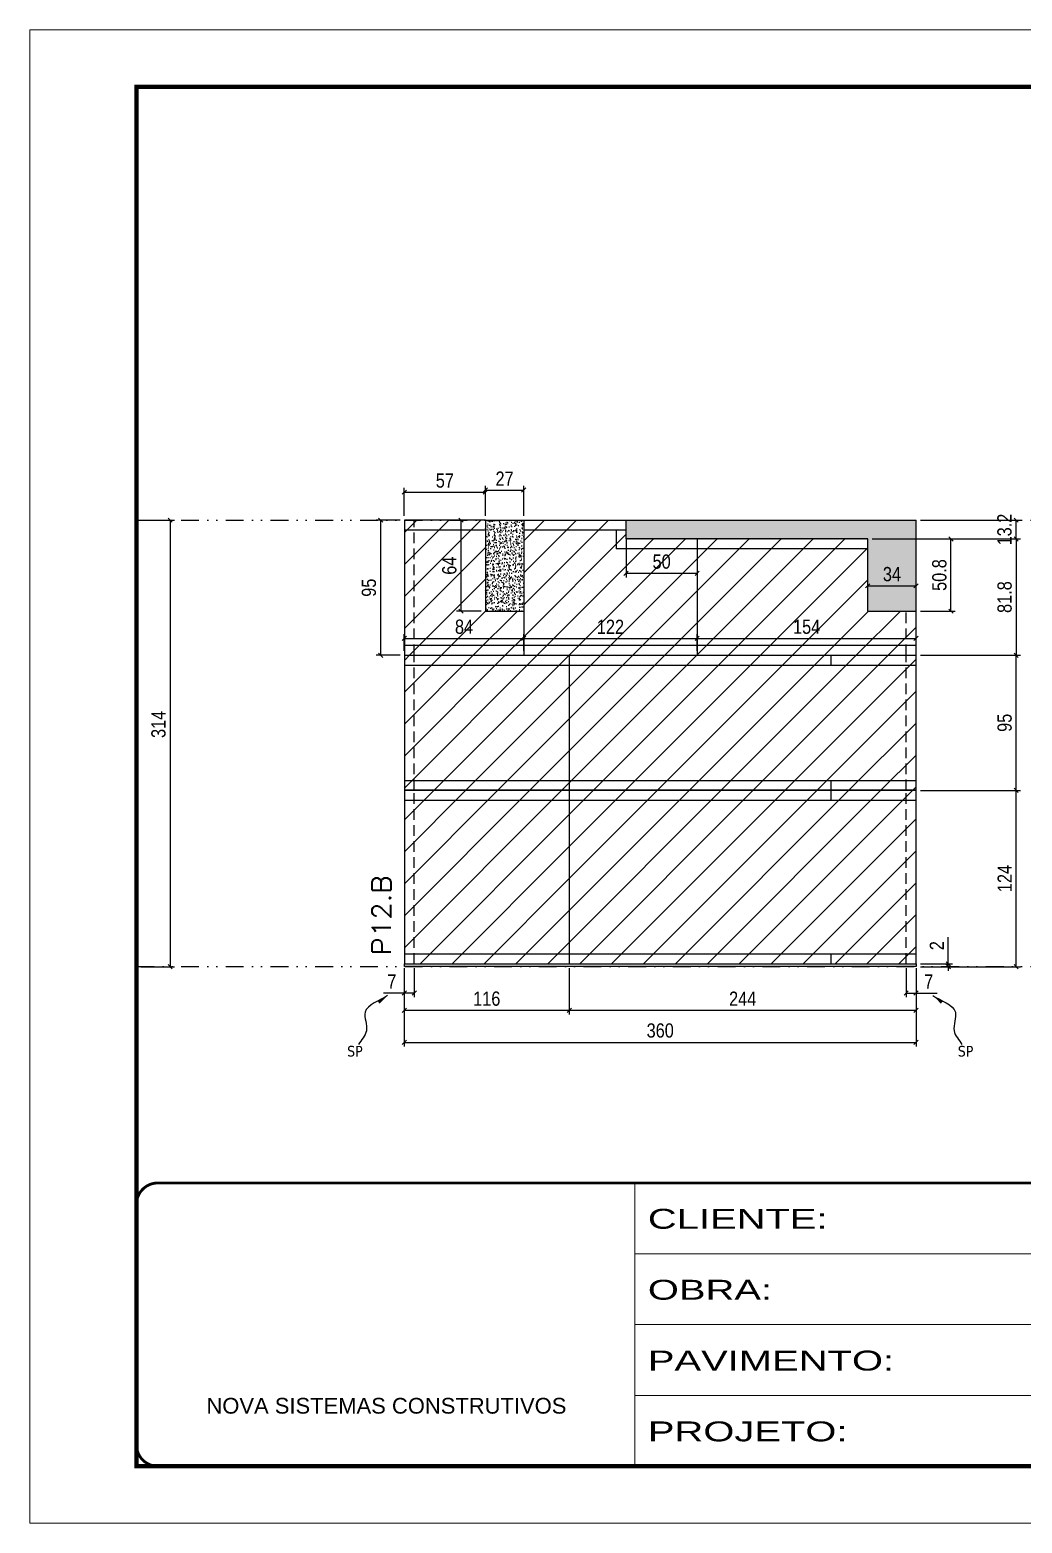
# Model space of a CAD drawing. Extents: x 2102 to 8383, y -13264 to 2718.
# Drawn here: x 2102 to 2800, y -630 to 420 of the extents above; entities that cross this region are included whole.
import ezdxf

# ---------------------------------------------------------------- set-up
doc = ezdxf.new("R2010")
doc.units = 0
for name, pattern in [('CONTINUO', [0]), ('DASHED', [0.75, 0.5, -0.25]), ('DIVIDE2', [0.625, 0.25, -0.125, 0, -0.125, 0, -0.125]), ('HIDDEN', [0.375, 0.25, -0.125])]:
    doc.linetypes.add(name, pattern=pattern)
for name, color, linetype in [('COTA', 241, 'Continuous'), ('cotas', 4, 'Continuous'), ('Nível', 160, 'Continuous'), ('Painéis', 200, 'Continuous'), ('SARR_2.2x7', 40, 'Continuous'), ('Sarrafo de Pressão', 42, 'HIDDEN'), ('texto', 7, 'Continuous')]:
    doc.layers.add(name, color=color, linetype=linetype)
for name, color, linetype, lineweight in [('Folhas', 255, 'Continuous', 9), ('Hachura', 251, 'Continuous', 9), ('SARRAFO DE PRESSAO', 251, 'DASHED', 9), ('Texto Seção', 7, 'Continuous', 15)]:
    doc.layers.add(name, color=color, linetype=linetype, lineweight=lineweight)
doc.styles.add('ARIAL', font='arial.ttf')
doc.styles.add('COTA TECNICA', font='techl___.ttf', dxfattribs={"height": 10})
doc.styles.add('COTA TECNICA-50', font='techl___.ttf', dxfattribs={"height": 10})
doc.styles.add('REGUA-120', font='ROMANS.shx', dxfattribs={"height": 15})
doc.styles.get("Standard").update_dxf_attribs({"font": 'arial.ttf'})
doc.styles.add('Tecnologia', font='')
doc.styles.get('Tecnologia').set_extended_font_data('Forgotten Futurist')
doc.dimstyles.new('COTA PAINEL-50', dxfattribs={"dimtxt": 10, "dimasz": 3, "dimexe": 3, "dimexo": 3, "dimgap": 3, "dimtad": 1, "dimdec": 1, "dimzin": 12, "dimdsep": 46, "dimtxsty": 'COTA TECNICA-50', "dimblk1": 'OBLIQUE', "dimblk2": 'OBLIQUE', "dimsah": 1, "dimcen": 0.9, "dimclrd": 4, "dimclre": 4, "dimclrt": 240, "dimadec": 1, "dimazin": 3, "dimtfac": 1, "dimtdec": 1, "dimtmove": 0, "dimatfit": 3, "dimfxl": 1, "dimtolj": 1, "dimtzin": 12, "dimarcsym": 0})
doc.dimstyles.new('PAINEL', dxfattribs={"dimtxt": 10, "dimasz": 3, "dimexe": 3, "dimexo": 3, "dimgap": 3, "dimtad": 1, "dimdec": 1, "dimzin": 12, "dimdsep": 46, "dimtxsty": 'COTA TECNICA', "dimblk1": 'OBLIQUE', "dimblk2": 'OBLIQUE', "dimsah": 1, "dimcen": 0.9, "dimclrd": 4, "dimclre": 4, "dimclrt": 240, "dimadec": 1, "dimazin": 3, "dimtfac": 1, "dimtdec": 1, "dimtmove": 0, "dimatfit": 3, "dimfxl": 1, "dimtolj": 1, "dimtzin": 12, "dimarcsym": 0})
doc.dimstyles.get("Standard").update_dxf_attribs({"dimtxt": 0.18, "dimasz": 0.18, "dimexe": 0.18, "dimexo": 0.0625, "dimgap": 0.09, "dimtad": 0, "dimtih": 1, "dimtoh": 1, "dimdec": 4, "dimzin": 0, "dimdsep": 46, "dimtxsty": 'Standard', "dimcen": 0.09, "dimadec": 0, "dimazin": 0, "dimtfac": 1, "dimtdec": 4, "dimtofl": 0, "dimtmove": 0, "dimatfit": 3, "dimfxl": 1, "dimtolj": 1, "dimtzin": 0, "dimarcsym": 0})
pattern_1 = [(45, (-126918.716, -32522.603), (-11.2253202, 11.2253202), [])]

# ---------------------------------------------------------------- blocks, each defined once
blk = doc.blocks.new('9999999999')
at = {"color": 30, "linetype": 'CONTINUO'}
for p, q in [((98564.6, 34230.2), (98564.6, 34429.4)), ((98564.6, 34379.6), (99584, 34379.6)), ((98564.6, 34329.8), (99488, 34329.8)), ((98564.6, 34280), (99488, 34280))]:
    blk.add_line(p, q, dxfattribs=at)
at = {"color": 30, "linetype": 'CONTINUO', "const_width": 2}
blk.add_lwpolyline([(99584, 34230.2), (99584, 34414.4, 0.414214), (99569, 34429.4), (98229, 34429.4, 0.414214), (98214, 34414.4), (98214, 34245.2, 0.414214), (98229, 34230.2), (99584, 34230.2)], format="xyb", dxfattribs=at)
at = {"layer": 'Folhas'}
blk.add_lwpolyline([(98139, 34190.2), (99624, 34190.2), (99624, 35240.2), (98139, 35240.2)], close=True, dxfattribs=at)
at = {"layer": 'Folhas', "color": 30, "const_width": 3}
blk.add_lwpolyline([(98214, 34230.2), (99584, 34230.2), (99584, 35200.2), (98214, 35200.2)], close=True, dxfattribs=at)
at = {"color": 7, "linetype": 'Continuous', "ltscale": 5, "style": 'ARIAL'}
blk.add_text('NOVA SISTEMAS CONSTRUTIVOS', height=11.059, dxfattribs=at).set_placement((98263.2, 34267.2))
at = {"layer": 'Folhas', "color": 7, "style": 'Tecnologia', "width": 1.5}
for s, p in [('CLIENTE:', (98573.7, 34397.2)), ('OBRA:', (98573.7, 34347.3)), ('PAVIMENTO:', (98573.7, 34297.5)), ('PROJETO:', (98573.7, 34247.7))]:
    blk.add_text(s, height=14, dxfattribs=at).set_placement(p)
blk = doc.blocks.new('_Oblique')
at = {"color": 0, "linetype": 'ByBlock', "lineweight": -2}
blk.add_line((-0.5, -0.5), (0.5, 0.5), dxfattribs=at)
blk = doc.blocks.new('*D134')
at = {"layer": 'cotas', "color": 4, "linetype": 'ByBlock', "lineweight": -2, "transparency": 16777216}
for p, q in [((2180.3, 75.7), (2204, 75.7)), ((2201, 75.7), (2201, -238.3)), ((2180.3, -238.3), (2204, -238.3))]:
    blk.add_line(p, q, dxfattribs=at)
at = {"layer": 'Defpoints', "color": 0, "linetype": 'ByBlock', "transparency": 16777216}
for p in [(2177.3, 75.7), (2177.3, -238.3), (2201, -238.3)]:
    blk.add_point(p, dxfattribs=at)
at = {"layer": 'cotas', "color": 4, "linetype": 'ByBlock', "lineweight": -2, "transparency": 16777216, "xscale": 3, "yscale": 3, "zscale": 3}
for p, rotation in [((2201, 75.7), 90), ((2201, -238.3), 270)]:
    blk.add_blockref('_Oblique', p, dxfattribs=dict(at, rotation=rotation))
at = {"layer": 'cotas', "color": 240, "linetype": 'ByBlock', "transparency": 16777216, "insert": (2192.8, -67.9), "char_height": 10, "attachment_point": 5, "rotation": 90, "style": 'COTA TECNICA'}
blk.add_mtext('\\A1;314', dxfattribs=at)
blk = doc.blocks.new('*D135')
at = {"layer": 'COTA', "color": 4, "lineweight": -2, "transparency": 16777216}
for p, q in [((2365.7, -239.3), (2365.7, -294.5)), ((2725.7, -239.3), (2725.7, -294.5)), ((2365.7, -291.5), (2725.7, -291.5))]:
    blk.add_line(p, q, dxfattribs=at)
at = {"layer": 'Defpoints', "color": 0, "transparency": 16777216}
for p in [(2365.7, -236.3), (2725.7, -236.3), (2725.7, -291.5)]:
    blk.add_point(p, dxfattribs=at)
at = {"layer": 'COTA', "color": 4, "lineweight": -2, "transparency": 16777216, "xscale": 3, "yscale": 3, "zscale": 3, "rotation": 180}
blk.add_blockref('_Oblique', (2365.7, -291.5), dxfattribs=at)
at = {"layer": 'COTA', "color": 4, "lineweight": -2, "transparency": 16777216, "xscale": 3, "yscale": 3, "zscale": 3}
blk.add_blockref('_Oblique', (2725.7, -291.5), dxfattribs=at)
at = {"layer": 'COTA', "color": 240, "transparency": 16777216, "insert": (2545.7, -283.2), "char_height": 10, "attachment_point": 5, "style": 'COTA TECNICA'}
blk.add_mtext('\\A1;360', dxfattribs=at)
blk = doc.blocks.new('*D136')
at = {"layer": 'COTA', "color": 4, "lineweight": -2, "transparency": 16777216}
for p, q in [((2365.7, -241.3), (2365.7, -259.8)), ((2372.7, -239.3), (2372.7, -259.8)), ((2365.7, -256.8), (2351, -256.8)), ((2372.7, -256.8), (2365.7, -256.8))]:
    blk.add_line(p, q, dxfattribs=at)
at = {"layer": 'Defpoints', "color": 0, "transparency": 16777216}
for p in [(2365.7, -238.3), (2372.7, -236.3), (2365.7, -256.8)]:
    blk.add_point(p, dxfattribs=at)
at = {"layer": 'COTA', "color": 4, "lineweight": -2, "transparency": 16777216, "xscale": 3, "yscale": 3, "zscale": 3, "rotation": 180}
blk.add_blockref('_Oblique', (2365.7, -256.8), dxfattribs=at)
at = {"layer": 'COTA', "color": 4, "lineweight": -2, "transparency": 16777216, "xscale": 3, "yscale": 3, "zscale": 3}
blk.add_blockref('_Oblique', (2372.7, -256.8), dxfattribs=at)
at = {"layer": 'COTA', "color": 240, "transparency": 16777216, "insert": (2356.9, -248.7), "char_height": 10, "attachment_point": 5, "style": 'COTA TECNICA-50'}
blk.add_mtext('\\A1;7', dxfattribs=at)
blk = doc.blocks.new('*D137')
at = {"layer": 'COTA', "color": 4, "lineweight": -2, "transparency": 16777216}
for p, q in [((2718.7, -239.3), (2718.7, -259.8)), ((2725.7, -241.3), (2725.7, -259.8)), ((2718.7, -256.8), (2725.7, -256.8)), ((2725.7, -256.8), (2740.5, -256.8))]:
    blk.add_line(p, q, dxfattribs=at)
at = {"layer": 'Defpoints', "color": 0, "transparency": 16777216}
for p in [(2718.7, -236.3), (2725.7, -238.3), (2725.7, -256.8)]:
    blk.add_point(p, dxfattribs=at)
at = {"layer": 'COTA', "color": 4, "lineweight": -2, "transparency": 16777216, "xscale": 3, "yscale": 3, "zscale": 3, "rotation": 180}
blk.add_blockref('_Oblique', (2718.7, -256.8), dxfattribs=at)
at = {"layer": 'COTA', "color": 4, "lineweight": -2, "transparency": 16777216, "xscale": 3, "yscale": 3, "zscale": 3}
blk.add_blockref('_Oblique', (2725.7, -256.8), dxfattribs=at)
at = {"layer": 'COTA', "color": 240, "transparency": 16777216, "insert": (2734.6, -248.7), "char_height": 10, "attachment_point": 5, "style": 'COTA TECNICA-50'}
blk.add_mtext('\\A1;7', dxfattribs=at)
blk = doc.blocks.new('*D138')
at = {"layer": 'COTA', "color": 4, "lineweight": -2, "transparency": 16777216}
for p, q in [((2728.7, -114.3), (2799.1, -114.3)), ((2796.1, -238.3), (2796.1, -114.3)), ((2728.7, -238.3), (2799.1, -238.3))]:
    blk.add_line(p, q, dxfattribs=at)
at = {"layer": 'Defpoints', "color": 0, "transparency": 16777216}
for p in [(2725.7, -114.3), (2796.1, -114.3), (2725.7, -238.3)]:
    blk.add_point(p, dxfattribs=at)
at = {"layer": 'COTA', "color": 4, "lineweight": -2, "transparency": 16777216, "xscale": 3, "yscale": 3, "zscale": 3}
for p, rotation in [((2796.1, -114.3), 90), ((2796.1, -238.3), 270)]:
    blk.add_blockref('_Oblique', p, dxfattribs=dict(at, rotation=rotation))
at = {"layer": 'COTA', "color": 240, "transparency": 16777216, "insert": (2788, -176.3), "char_height": 10, "attachment_point": 5, "rotation": 90, "style": 'COTA TECNICA-50'}
blk.add_mtext('\\A1;124', dxfattribs=at)
blk = doc.blocks.new('*D139')
at = {"layer": 'COTA', "color": 4, "lineweight": -2, "transparency": 16777216}
for p, q in [((2748.3, -236.3), (2748.3, -217.5)), ((2728.7, -236.3), (2751.3, -236.3)), ((2728.7, -238.3), (2751.3, -238.3)), ((2748.3, -238.3), (2748.3, -236.3)), ((2748.3, -238.3), (2748.3, -241.3))]:
    blk.add_line(p, q, dxfattribs=at)
at = {"layer": 'Defpoints', "color": 0, "transparency": 16777216}
for p in [(2725.7, -236.3), (2725.7, -238.3), (2748.3, -238.3)]:
    blk.add_point(p, dxfattribs=at)
at = {"layer": 'COTA', "color": 4, "lineweight": -2, "transparency": 16777216, "xscale": 3, "yscale": 3, "zscale": 3}
for p, rotation in [((2748.3, -236.3), 270), ((2748.3, -238.3), 90)]:
    blk.add_blockref('_Oblique', p, dxfattribs=dict(at, rotation=rotation))
at = {"layer": 'COTA', "color": 240, "transparency": 16777216, "insert": (2740.3, -223.5), "char_height": 10, "attachment_point": 5, "rotation": 90, "style": 'COTA TECNICA-50'}
blk.add_mtext('\\A1;2', dxfattribs=at)
blk = doc.blocks.new('*D140')
at = {"layer": 'COTA', "color": 4, "linetype": 'ByBlock', "lineweight": -2, "transparency": 16777216}
for p, q in [((2728.7, -19.3), (2799.1, -19.3)), ((2796.1, -114.3), (2796.1, -19.3)), ((2728.7, -114.3), (2799.1, -114.3))]:
    blk.add_line(p, q, dxfattribs=at)
at = {"layer": 'Defpoints', "color": 0, "linetype": 'ByBlock', "transparency": 16777216}
for p in [(2725.7, -19.3), (2796.1, -19.3), (2725.7, -114.3)]:
    blk.add_point(p, dxfattribs=at)
at = {"layer": 'COTA', "color": 4, "linetype": 'ByBlock', "lineweight": -2, "transparency": 16777216, "xscale": 3, "yscale": 3, "zscale": 3}
for p, rotation in [((2796.1, -19.3), 90), ((2796.1, -114.3), 270)]:
    blk.add_blockref('_Oblique', p, dxfattribs=dict(at, rotation=rotation))
at = {"layer": 'COTA', "color": 240, "linetype": 'ByBlock', "transparency": 16777216, "insert": (2788, -66.8), "char_height": 10, "attachment_point": 5, "rotation": 90, "style": 'COTA TECNICA'}
blk.add_mtext('\\A1;95', dxfattribs=at)
blk = doc.blocks.new('*D141')
at = {"layer": 'COTA', "color": 4, "linetype": 'ByBlock', "lineweight": -2, "transparency": 16777216}
for p, q in [((2728.7, 62.5), (2799.1, 62.5)), ((2796.1, 62.5), (2796.1, -19.3)), ((2728.7, -19.3), (2799.1, -19.3))]:
    blk.add_line(p, q, dxfattribs=at)
at = {"layer": 'Defpoints', "color": 0, "linetype": 'ByBlock', "transparency": 16777216}
for p in [(2725.7, 62.5), (2725.7, -19.3), (2796.1, -19.3)]:
    blk.add_point(p, dxfattribs=at)
at = {"layer": 'COTA', "color": 4, "linetype": 'ByBlock', "lineweight": -2, "transparency": 16777216, "xscale": 3, "yscale": 3, "zscale": 3}
for p, rotation in [((2796.1, 62.5), 90), ((2796.1, -19.3), 270)]:
    blk.add_blockref('_Oblique', p, dxfattribs=dict(at, rotation=rotation))
at = {"layer": 'COTA', "color": 240, "linetype": 'ByBlock', "transparency": 16777216, "insert": (2788, 21.6), "char_height": 10, "attachment_point": 5, "rotation": 90, "style": 'COTA TECNICA'}
blk.add_mtext('\\A1;81.8', dxfattribs=at)
blk = doc.blocks.new('*D970')
at = {"layer": 'COTA', "color": 4, "linetype": 'ByBlock', "lineweight": -2, "transparency": 16777216}
for p, q in [((2694.7, 62.5), (2753.2, 62.5)), ((2750.2, 11.7), (2750.2, 62.5)), ((2728.7, 11.7), (2753.2, 11.7))]:
    blk.add_line(p, q, dxfattribs=at)
at = {"layer": 'Defpoints', "color": 0, "linetype": 'ByBlock', "transparency": 16777216}
for p in [(2691.7, 62.5), (2750.2, 62.5), (2725.7, 11.7)]:
    blk.add_point(p, dxfattribs=at)
at = {"layer": 'COTA', "color": 4, "linetype": 'ByBlock', "lineweight": -2, "transparency": 16777216, "xscale": 3, "yscale": 3, "zscale": 3}
for p, rotation in [((2750.2, 62.5), 90), ((2750.2, 11.7), 270)]:
    blk.add_blockref('_Oblique', p, dxfattribs=dict(at, rotation=rotation))
at = {"layer": 'COTA', "color": 240, "linetype": 'ByBlock', "transparency": 16777216, "insert": (2742.1, 37.1), "char_height": 10, "attachment_point": 5, "rotation": 90, "style": 'COTA TECNICA'}
blk.add_mtext('\\A1;50.8', dxfattribs=at)
blk = doc.blocks.new('*D142')
at = {"layer": 'COTA', "color": 4, "linetype": 'ByBlock', "lineweight": -2, "transparency": 16777216}
for p, q in [((2728.7, 75.7), (2799.1, 75.7)), ((2796.1, 62.5), (2796.1, 75.7)), ((2728.7, 62.5), (2799.1, 62.5))]:
    blk.add_line(p, q, dxfattribs=at)
at = {"layer": 'Defpoints', "color": 0, "linetype": 'ByBlock', "transparency": 16777216}
for p in [(2725.7, 75.7), (2796.1, 75.7), (2725.7, 62.5)]:
    blk.add_point(p, dxfattribs=at)
at = {"layer": 'COTA', "color": 4, "linetype": 'ByBlock', "lineweight": -2, "transparency": 16777216, "xscale": 3, "yscale": 3, "zscale": 3}
for p, rotation in [((2796.1, 75.7), 90), ((2796.1, 62.5), 270)]:
    blk.add_blockref('_Oblique', p, dxfattribs=dict(at, rotation=rotation))
at = {"layer": 'COTA', "color": 240, "linetype": 'ByBlock', "transparency": 16777216, "insert": (2787.9, 69.1), "char_height": 10, "attachment_point": 5, "rotation": 90, "style": 'COTA TECNICA'}
blk.add_mtext('\\A1;13.2', dxfattribs=at)
blk = doc.blocks.new('*D971')
at = {"layer": 'COTA', "color": 4, "linetype": 'ByBlock', "lineweight": -2, "transparency": 16777216}
for p, q in [((2365.7, -239.3), (2365.7, -271.9)), ((2481.7, -239.3), (2481.7, -271.9)), ((2365.7, -268.9), (2481.7, -268.9))]:
    blk.add_line(p, q, dxfattribs=at)
at = {"layer": 'Defpoints', "color": 0, "linetype": 'ByBlock', "transparency": 16777216}
for p in [(2365.7, -236.3), (2481.7, -236.3), (2481.7, -268.9)]:
    blk.add_point(p, dxfattribs=at)
at = {"layer": 'COTA', "color": 4, "linetype": 'ByBlock', "lineweight": -2, "transparency": 16777216, "xscale": 3, "yscale": 3, "zscale": 3, "rotation": 180}
blk.add_blockref('_Oblique', (2365.7, -268.9), dxfattribs=at)
at = {"layer": 'COTA', "color": 4, "linetype": 'ByBlock', "lineweight": -2, "transparency": 16777216, "xscale": 3, "yscale": 3, "zscale": 3}
blk.add_blockref('_Oblique', (2481.7, -268.9), dxfattribs=at)
at = {"layer": 'COTA', "color": 240, "linetype": 'ByBlock', "transparency": 16777216, "insert": (2423.7, -260.8), "char_height": 10, "attachment_point": 5, "style": 'COTA TECNICA'}
blk.add_mtext('\\A1;116', dxfattribs=at)
blk = doc.blocks.new('*D972')
at = {"layer": 'COTA', "color": 4, "linetype": 'ByBlock', "lineweight": -2, "transparency": 16777216}
for p, q in [((2481.7, -239.3), (2481.7, -271.9)), ((2725.7, -241.3), (2725.7, -271.9)), ((2481.7, -268.9), (2725.7, -268.9))]:
    blk.add_line(p, q, dxfattribs=at)
at = {"layer": 'Defpoints', "color": 0, "linetype": 'ByBlock', "transparency": 16777216}
for p in [(2481.7, -236.3), (2725.7, -238.3), (2725.7, -268.9)]:
    blk.add_point(p, dxfattribs=at)
at = {"layer": 'COTA', "color": 4, "linetype": 'ByBlock', "lineweight": -2, "transparency": 16777216, "xscale": 3, "yscale": 3, "zscale": 3, "rotation": 180}
blk.add_blockref('_Oblique', (2481.7, -268.9), dxfattribs=at)
at = {"layer": 'COTA', "color": 4, "linetype": 'ByBlock', "lineweight": -2, "transparency": 16777216, "xscale": 3, "yscale": 3, "zscale": 3}
blk.add_blockref('_Oblique', (2725.7, -268.9), dxfattribs=at)
at = {"layer": 'COTA', "color": 240, "linetype": 'ByBlock', "transparency": 16777216, "insert": (2603.7, -260.8), "char_height": 10, "attachment_point": 5, "style": 'COTA TECNICA'}
blk.add_mtext('\\A1;244', dxfattribs=at)
blk = doc.blocks.new('*D152')
at = {"layer": 'COTA', "color": 4, "linetype": 'ByBlock', "lineweight": -2, "transparency": 16777216}
for p, q in [((2362.7, 75.7), (2346, 75.7)), ((2349, 75.7), (2349, -19.3)), ((2362.7, -19.3), (2346, -19.3))]:
    blk.add_line(p, q, dxfattribs=at)
at = {"layer": 'Defpoints', "color": 0, "linetype": 'ByBlock', "transparency": 16777216}
for p in [(2365.7, 75.7), (2349, -19.3), (2365.7, -19.3)]:
    blk.add_point(p, dxfattribs=at)
at = {"layer": 'COTA', "color": 4, "linetype": 'ByBlock', "lineweight": -2, "transparency": 16777216, "xscale": 3, "yscale": 3, "zscale": 3}
for p, rotation in [((2349, 75.7), 90), ((2349, -19.3), 270)]:
    blk.add_blockref('_Oblique', p, dxfattribs=dict(at, rotation=rotation))
at = {"layer": 'COTA', "color": 240, "linetype": 'ByBlock', "transparency": 16777216, "insert": (2340.8, 28.2), "char_height": 10, "attachment_point": 5, "rotation": 90, "style": 'COTA TECNICA'}
blk.add_mtext('\\A1;95', dxfattribs=at)
blk = doc.blocks.new('*D1442')
at = {"layer": 'COTA', "color": 4, "linetype": 'ByBlock', "lineweight": -2, "transparency": 16777216}
for p, q in [((2419.7, 75.7), (2402.5, 75.7)), ((2405.5, 75.7), (2405.5, 11.7)), ((2419.7, 11.7), (2402.5, 11.7))]:
    blk.add_line(p, q, dxfattribs=at)
at = {"layer": 'Defpoints', "color": 0, "linetype": 'ByBlock', "transparency": 16777216}
for p in [(2422.7, 75.7), (2405.5, 11.7), (2422.7, 11.7)]:
    blk.add_point(p, dxfattribs=at)
at = {"layer": 'COTA', "color": 4, "linetype": 'ByBlock', "lineweight": -2, "transparency": 16777216, "xscale": 3, "yscale": 3, "zscale": 3}
for p, rotation in [((2405.5, 75.7), 90), ((2405.5, 11.7), 270)]:
    blk.add_blockref('_Oblique', p, dxfattribs=dict(at, rotation=rotation))
at = {"layer": 'COTA', "color": 240, "linetype": 'ByBlock', "transparency": 16777216, "insert": (2397.4, 43.7), "char_height": 10, "attachment_point": 5, "rotation": 90, "style": 'COTA TECNICA'}
blk.add_mtext('\\A1;64', dxfattribs=at)
blk = doc.blocks.new('*D1443')
at = {"layer": 'COTA', "color": 4, "linetype": 'ByBlock', "lineweight": -2, "transparency": 16777216}
for p, q in [((2365.7, 78.7), (2365.7, 98.4)), ((2365.7, 95.4), (2422.7, 95.4)), ((2422.7, 78.7), (2422.7, 98.4))]:
    blk.add_line(p, q, dxfattribs=at)
at = {"layer": 'Defpoints', "color": 0, "linetype": 'ByBlock', "transparency": 16777216}
for p in [(2422.7, 95.4), (2365.7, 75.7), (2422.7, 75.7)]:
    blk.add_point(p, dxfattribs=at)
at = {"layer": 'COTA', "color": 4, "linetype": 'ByBlock', "lineweight": -2, "transparency": 16777216, "xscale": 3, "yscale": 3, "zscale": 3, "rotation": 180}
blk.add_blockref('_Oblique', (2365.7, 95.4), dxfattribs=at)
at = {"layer": 'COTA', "color": 4, "linetype": 'ByBlock', "lineweight": -2, "transparency": 16777216, "xscale": 3, "yscale": 3, "zscale": 3}
blk.add_blockref('_Oblique', (2422.7, 95.4), dxfattribs=at)
at = {"layer": 'COTA', "color": 240, "linetype": 'ByBlock', "transparency": 16777216, "insert": (2394.2, 103.5), "char_height": 10, "attachment_point": 5, "style": 'COTA TECNICA'}
blk.add_mtext('\\A1;57', dxfattribs=at)
blk = doc.blocks.new('*D1444')
at = {"layer": 'COTA', "color": 4, "linetype": 'ByBlock', "lineweight": -2, "transparency": 16777216}
for p, q in [((2422.7, 78.7), (2422.7, 99.9)), ((2422.7, 96.9), (2449.7, 96.9)), ((2449.7, 78.7), (2449.7, 99.9))]:
    blk.add_line(p, q, dxfattribs=at)
at = {"layer": 'Defpoints', "color": 0, "linetype": 'ByBlock', "transparency": 16777216}
for p in [(2449.7, 96.9), (2422.7, 75.7), (2449.7, 75.7)]:
    blk.add_point(p, dxfattribs=at)
at = {"layer": 'COTA', "color": 4, "linetype": 'ByBlock', "lineweight": -2, "transparency": 16777216, "xscale": 3, "yscale": 3, "zscale": 3, "rotation": 180}
blk.add_blockref('_Oblique', (2422.7, 96.9), dxfattribs=at)
at = {"layer": 'COTA', "color": 4, "linetype": 'ByBlock', "lineweight": -2, "transparency": 16777216, "xscale": 3, "yscale": 3, "zscale": 3}
blk.add_blockref('_Oblique', (2449.7, 96.9), dxfattribs=at)
at = {"layer": 'COTA', "color": 240, "linetype": 'ByBlock', "transparency": 16777216, "insert": (2436.2, 104.9), "char_height": 10, "attachment_point": 5, "style": 'COTA TECNICA'}
blk.add_mtext('\\A1;27', dxfattribs=at)
blk = doc.blocks.new('*D1445')
at = {"layer": 'COTA', "color": 4, "linetype": 'ByBlock', "lineweight": -2, "transparency": 16777216}
for p, q in [((2365.7, -16.3), (2365.7, -4.4)), ((2365.7, -7.4), (2449.7, -7.4)), ((2449.7, -16.3), (2449.7, -4.4))]:
    blk.add_line(p, q, dxfattribs=at)
at = {"layer": 'Defpoints', "color": 0, "linetype": 'ByBlock', "transparency": 16777216}
for p in [(2449.7, -7.4), (2365.7, -19.3), (2449.7, -19.3)]:
    blk.add_point(p, dxfattribs=at)
at = {"layer": 'COTA', "color": 4, "linetype": 'ByBlock', "lineweight": -2, "transparency": 16777216, "xscale": 3, "yscale": 3, "zscale": 3, "rotation": 180}
blk.add_blockref('_Oblique', (2365.7, -7.4), dxfattribs=at)
at = {"layer": 'COTA', "color": 4, "linetype": 'ByBlock', "lineweight": -2, "transparency": 16777216, "xscale": 3, "yscale": 3, "zscale": 3}
blk.add_blockref('_Oblique', (2449.7, -7.4), dxfattribs=at)
at = {"layer": 'COTA', "color": 240, "linetype": 'ByBlock', "transparency": 16777216, "insert": (2407.7, 0.7), "char_height": 10, "attachment_point": 5, "style": 'COTA TECNICA'}
blk.add_mtext('\\A1;84', dxfattribs=at)
blk = doc.blocks.new('*D1446')
at = {"layer": 'COTA', "color": 4, "linetype": 'ByBlock', "lineweight": -2, "transparency": 16777216}
for p, q in [((2449.7, -16.3), (2449.7, -4.4)), ((2449.7, -7.4), (2571.7, -7.4)), ((2571.7, -16.3), (2571.7, -4.4))]:
    blk.add_line(p, q, dxfattribs=at)
at = {"layer": 'Defpoints', "color": 0, "linetype": 'ByBlock', "transparency": 16777216}
for p in [(2571.7, -7.4), (2449.7, -19.3), (2571.7, -19.3)]:
    blk.add_point(p, dxfattribs=at)
at = {"layer": 'COTA', "color": 4, "linetype": 'ByBlock', "lineweight": -2, "transparency": 16777216, "xscale": 3, "yscale": 3, "zscale": 3, "rotation": 180}
blk.add_blockref('_Oblique', (2449.7, -7.4), dxfattribs=at)
at = {"layer": 'COTA', "color": 4, "linetype": 'ByBlock', "lineweight": -2, "transparency": 16777216, "xscale": 3, "yscale": 3, "zscale": 3}
blk.add_blockref('_Oblique', (2571.7, -7.4), dxfattribs=at)
at = {"layer": 'COTA', "color": 240, "linetype": 'ByBlock', "transparency": 16777216, "insert": (2510.7, 0.7), "char_height": 10, "attachment_point": 5, "style": 'COTA TECNICA'}
blk.add_mtext('\\A1;122', dxfattribs=at)
blk = doc.blocks.new('*D1447')
at = {"layer": 'COTA', "color": 4, "linetype": 'ByBlock', "lineweight": -2, "transparency": 16777216}
for p, q in [((2571.7, -16.3), (2571.7, -4.4)), ((2571.7, -7.4), (2725.7, -7.4)), ((2725.7, -16.3), (2725.7, -4.4))]:
    blk.add_line(p, q, dxfattribs=at)
at = {"layer": 'Defpoints', "color": 0, "linetype": 'ByBlock', "transparency": 16777216}
for p in [(2725.7, -7.4), (2571.7, -19.3), (2725.7, -19.3)]:
    blk.add_point(p, dxfattribs=at)
at = {"layer": 'COTA', "color": 4, "linetype": 'ByBlock', "lineweight": -2, "transparency": 16777216, "xscale": 3, "yscale": 3, "zscale": 3, "rotation": 180}
blk.add_blockref('_Oblique', (2571.7, -7.4), dxfattribs=at)
at = {"layer": 'COTA', "color": 4, "linetype": 'ByBlock', "lineweight": -2, "transparency": 16777216, "xscale": 3, "yscale": 3, "zscale": 3}
blk.add_blockref('_Oblique', (2725.7, -7.4), dxfattribs=at)
at = {"layer": 'COTA', "color": 240, "linetype": 'ByBlock', "transparency": 16777216, "insert": (2648.7, 0.7), "char_height": 10, "attachment_point": 5, "style": 'COTA TECNICA'}
blk.add_mtext('\\A1;154', dxfattribs=at)
blk = doc.blocks.new('*D1448')
at = {"layer": 'COTA', "color": 4, "linetype": 'ByBlock', "lineweight": -2, "transparency": 16777216}
for p, q in [((2691.7, 14.7), (2691.7, 32.5)), ((2725.7, 14.7), (2725.7, 32.5)), ((2691.7, 29.5), (2725.7, 29.5))]:
    blk.add_line(p, q, dxfattribs=at)
at = {"layer": 'Defpoints', "color": 0, "linetype": 'ByBlock', "transparency": 16777216}
for p in [(2725.7, 29.5), (2691.7, 11.7), (2725.7, 11.7)]:
    blk.add_point(p, dxfattribs=at)
at = {"layer": 'COTA', "color": 4, "linetype": 'ByBlock', "lineweight": -2, "transparency": 16777216, "xscale": 3, "yscale": 3, "zscale": 3, "rotation": 180}
blk.add_blockref('_Oblique', (2691.7, 29.5), dxfattribs=at)
at = {"layer": 'COTA', "color": 4, "linetype": 'ByBlock', "lineweight": -2, "transparency": 16777216, "xscale": 3, "yscale": 3, "zscale": 3}
blk.add_blockref('_Oblique', (2725.7, 29.5), dxfattribs=at)
at = {"layer": 'COTA', "color": 240, "linetype": 'ByBlock', "transparency": 16777216, "insert": (2708.7, 37.7), "char_height": 10, "attachment_point": 5, "style": 'COTA TECNICA'}
blk.add_mtext('\\A1;34', dxfattribs=at)
blk = doc.blocks.new('*D1449')
at = {"layer": 'COTA', "color": 4, "linetype": 'ByBlock', "lineweight": -2, "transparency": 16777216}
for p, q in [((2521.7, 59.5), (2521.7, 35.4)), ((2571.7, 59.5), (2571.7, 35.4)), ((2521.7, 38.4), (2571.7, 38.4))]:
    blk.add_line(p, q, dxfattribs=at)
at = {"layer": 'Defpoints', "color": 0, "linetype": 'ByBlock', "transparency": 16777216}
for p in [(2521.7, 62.5), (2571.7, 62.5), (2571.7, 38.4)]:
    blk.add_point(p, dxfattribs=at)
at = {"layer": 'COTA', "color": 4, "linetype": 'ByBlock', "lineweight": -2, "transparency": 16777216, "xscale": 3, "yscale": 3, "zscale": 3, "rotation": 180}
blk.add_blockref('_Oblique', (2521.7, 38.4), dxfattribs=at)
at = {"layer": 'COTA', "color": 4, "linetype": 'ByBlock', "lineweight": -2, "transparency": 16777216, "xscale": 3, "yscale": 3, "zscale": 3}
blk.add_blockref('_Oblique', (2571.7, 38.4), dxfattribs=at)
at = {"layer": 'COTA', "color": 240, "linetype": 'ByBlock', "transparency": 16777216, "insert": (2546.7, 46.5), "char_height": 10, "attachment_point": 5, "style": 'COTA TECNICA'}
blk.add_mtext('\\A1;50', dxfattribs=at)

msp = doc.modelspace()

# ---------------------------------------------------------------- hatches: boundary and pattern name
at = {"layer": 'COTA', "linetype": 'ByBlock'}
h = msp.add_hatch(dxfattribs=at)
h.set_pattern_fill('AR-CONC', color=256, scale=0.03)
h.set_pattern_definition([(50, (-126918.716, -32577.6026), (5.46554007, -0.47817257), [0.5715, -6.2865]), (355, (-126918.716, -32577.6026), (-1.05730264, 5.73170536), [0.4572, -5.02921753]), (100.4514447, (-126918.2604, -32577.6424), (4.40823741, 5.25353256), [0.48570026, -5.34270734]), (46.1842, (-126918.716, -32576.0786), (8.13237123, -1.26126984), [0.85725, -9.42975]), (96.6355576, (-126918.038, -32576.184), (7.122124, 7.42278374), [0.7285507, -8.01406824]), (351.184151, (-126918.716, -32576.079), (7.122124, 7.42278374), [0.685799, -7.54379196]), (21, (-126917.954, -32576.4596), (4.54843174, -3.06795595), [0.5715, -6.2865]), (326, (-126917.954, -32576.4596), (1.85406085, 5.52563898), [0.4572, -5.0292]), (71.451445, (-126917.575, -32576.715), (6.40249258, 2.45768307), [0.48570026, -5.34269813]), (37.5, (-126918.7158, -32577.6026), (0.092658098, 2.536651166), [0, -4.96824, 0, -5.1054, 0, -5.04825]), (7.5, (-126918.7158, -32577.6026), (2.004589875, 3.005417245), [0, -2.91084, 0, -4.85394, 0, -1.92405]), (327.5, (-126920.415, -32577.6026), (4.067717855, -0.17186232), [0, -1.905, 0, -5.9436, 0, -7.8867]), (317.5, (-126921.177, -32577.6026), (4.44387544, 0.76279473), [0, -2.4765, 0, -3.94716, 0, -5.6007])])
h.paths.add_polyline_path([(2449.72, 75.74), (2422.72, 75.74), (2422.72, 11.74), (2449.72, 11.74), (2449.72, 47.74)])
h = msp.add_hatch(dxfattribs=at)
h.set_pattern_fill('AR-CONC', color=256, scale=0.03)
h.set_pattern_definition([(50, (-126918.716, -32549.6026), (5.46554007, -0.47817257), [0.5715, -6.2865]), (355, (-126918.716, -32549.6026), (-1.05730264, 5.73170536), [0.4572, -5.02921753]), (100.4514447, (-126918.2604, -32549.6424), (4.40823741, 5.25353256), [0.48570026, -5.34270734]), (46.1842, (-126918.716, -32548.0786), (8.13237123, -1.26126984), [0.85725, -9.42975]), (96.6355576, (-126918.038, -32548.184), (7.122124, 7.42278374), [0.7285507, -8.01406824]), (351.184151, (-126918.716, -32548.079), (7.122124, 7.42278374), [0.685799, -7.54379196]), (21, (-126917.954, -32548.4596), (4.54843174, -3.06795595), [0.5715, -6.2865]), (326, (-126917.954, -32548.4596), (1.85406085, 5.52563898), [0.4572, -5.0292]), (71.451445, (-126917.575, -32548.715), (6.40249258, 2.45768307), [0.48570026, -5.34269813]), (37.5, (-126918.7158, -32549.6026), (0.092658098, 2.536651166), [0, -4.96824, 0, -5.1054, 0, -5.04825]), (7.5, (-126918.7158, -32549.6026), (2.004589875, 3.005417245), [0, -2.91084, 0, -4.85394, 0, -1.92405]), (327.5, (-126920.415, -32549.6026), (4.067717855, -0.17186232), [0, -1.905, 0, -5.9436, 0, -7.8867]), (317.5, (-126921.177, -32549.6026), (4.44387544, 0.76279473), [0, -2.4765, 0, -3.94716, 0, -5.6007])])
h.paths.add_polyline_path([(2725.72, 75.74), (2521.72, 75.74), (2521.72, 61.74), (2691.72, 61.74), (2691.72, 11.74), (2725.72, 11.74)])
h.paths.add_polyline_path([(2697.94, 27.98), (2719.83, 27.98), (2719.83, 48.57), (2697.94, 48.57)], flags=24)
at = {"layer": 'Hachura', "linetype": 'ByBlock'}
h = msp.add_hatch(dxfattribs=at)
h.set_pattern_fill('ANSI31', color=256, scale=5)
h.set_pattern_definition(pattern_1)
h.paths.add_polyline_path([(2422.72, 75.74), (2365.72, 75.74), (2365.72, -19.26), (2449.72, -19.26), (2449.72, 11.74), (2422.72, 11.74)])
h = msp.add_hatch(dxfattribs=at)
h.set_pattern_fill('ANSI31', color=256, scale=5)
h.set_pattern_definition(pattern_1)
h.paths.add_polyline_path([(2571.72, 62.54), (2521.72, 62.54), (2521.72, 75.74), (2449.72, 75.74), (2449.72, -19.26), (2571.72, -19.26)])
h = msp.add_hatch(dxfattribs=at)
h.set_pattern_fill('ANSI31', color=256, scale=5)
h.set_pattern_definition(pattern_1)
h.paths.add_polyline_path([(2725.72, -19.26), (2725.72, 11.74), (2691.72, 11.74), (2691.72, 62.54), (2571.72, 62.54), (2571.72, -19.26)])
h = msp.add_hatch(dxfattribs=at)
h.set_pattern_fill('ANSI31', color=256, scale=5)
h.set_pattern_definition(pattern_1)
h.paths.add_polyline_path([(2481.72, -19.26), (2365.72, -19.26), (2365.72, -114.26), (2481.72, -114.26)])
h = msp.add_hatch(dxfattribs=at)
h.set_pattern_fill('ANSI31', color=256, scale=5)
h.set_pattern_definition(pattern_1)
h.paths.add_polyline_path([(2725.72, -19.26), (2481.72, -19.26), (2481.72, -114.26), (2725.72, -114.26)])
h = msp.add_hatch(dxfattribs=at)
h.set_pattern_fill('ANSI31', color=256, scale=5)
h.set_pattern_definition(pattern_1)
h.paths.add_polyline_path([(2481.72, -114.26), (2365.72, -114.26), (2365.72, -236.26), (2481.72, -236.26)])
h = msp.add_hatch(dxfattribs=at)
h.set_pattern_fill('ANSI31', color=256, scale=5)
h.set_pattern_definition(pattern_1)
h.paths.add_polyline_path([(2481.72, -114.26), (2481.72, -236.26), (2725.72, -236.26), (2725.72, -114.26)])

# ---------------------------------------------------------------- linework, layer by layer
at = {"layer": 'COTA', "linetype": 'ByBlock'}
for p, q in [((2521.72, 75.74), (2725.72, 75.74)), ((2725.72, 11.74), (2725.72, 75.74)), ((2365.72, 47.74), (2365.72, 47.74))]:
    msp.add_line(p, q, dxfattribs=at)
at = {"layer": 'Nível', "color": 4, "linetype": 'DIVIDE2', "ltscale": 50}
for p, q in [((2177.28, 75.74), (3547.28, 75.74)), ((2177.28, -238.26), (3547.28, -238.26))]:
    msp.add_line(p, q, dxfattribs=at)
at = {"layer": 'Painéis'}
for p, q in [((2422.72, 75.74), (2365.72, 75.74)), ((2365.72, 75.74), (2365.72, -236.26)), ((2449.72, 75.74), (2449.72, -19.26)), ((2521.72, 62.54), (2521.72, 75.74)), ((2691.72, 62.54), (2521.72, 62.54)), ((2571.72, 62.54), (2571.72, -19.26)), ((2691.72, 11.74), (2691.72, 62.54)), ((2691.72, 11.74), (2725.72, 11.74)), ((2725.72, -236.26), (2725.72, 11.74)), ((2365.72, -19.26), (2725.72, -19.26)), ((2481.72, -19.26), (2481.72, -236.26)), ((2725.72, -114.26), (2365.72, -114.26)), ((2365.72, -114.26), (2725.72, -114.26)), ((2365.72, -236.26), (2725.72, -236.26))]:
    msp.add_line(p, q, dxfattribs=at)
at = {"layer": 'Painéis', "linetype": 'ByBlock'}
for p, q in [((2422.72, 75.74), (2422.72, 11.74)), ((2422.72, 75.74), (2449.72, 75.74)), ((2449.72, 75.74), (2521.72, 75.74)), ((2422.72, 11.74), (2449.72, 11.74))]:
    msp.add_line(p, q, dxfattribs=at)
at = {"layer": 'Painéis'}
msp.add_lwpolyline([(2365.72, -236.26), (2725.72, -236.26), (2725.72, -238.26), (2365.72, -238.26)], close=True, dxfattribs=at)
at = {"layer": 'SARR_2.2x7'}
for p, q in [((2422.72, 68.74), (2365.72, 68.74)), ((2521.72, 68.74), (2449.72, 68.74)), ((2514.72, 68.74), (2514.72, 55.54)), ((2571.72, 55.54), (2514.72, 55.54)), ((2521.72, 62.54), (2521.72, 55.54)), ((2691.72, 55.54), (2571.72, 55.54)), ((2365.72, -12.26), (2449.72, -12.26)), ((2449.72, -12.26), (2571.72, -12.26)), ((2571.72, -12.26), (2725.72, -12.26)), ((2665.72, -19.26), (2665.72, -26.26)), ((2365.72, -26.26), (2665.72, -26.26)), ((2665.72, -26.26), (2725.72, -26.26)), ((2365.72, -107.26), (2665.72, -107.26)), ((2665.72, -107.26), (2725.72, -107.26)), ((2665.72, -107.26), (2665.72, -114.26)), ((2665.72, -114.26), (2665.72, -121.26)), ((2365.72, -121.26), (2665.72, -121.26)), ((2665.72, -121.26), (2725.72, -121.26)), ((2365.72, -229.26), (2665.72, -229.26)), ((2665.72, -229.26), (2725.72, -229.26)), ((2665.72, -229.26), (2665.72, -236.26))]:
    msp.add_line(p, q, dxfattribs=at)
at = {"layer": 'Sarrafo de Pressão', "ltscale": 30}
for p, q in [((2372.72, -19.26), (2372.72, 75.74)), ((2718.72, -19.26), (2718.72, 11.74)), ((2372.72, -114.26), (2372.72, -19.26)), ((2718.72, -114.26), (2718.72, -19.26)), ((2372.72, -236.26), (2372.72, -114.26)), ((2718.72, -236.26), (2718.72, -114.26))]:
    msp.add_line(p, q, dxfattribs=at)

# ---------------------------------------------------------------- block references
at = {"layer": 'SARRAFO DE PRESSAO', "color": 6, "linetype": 'ByBlock'}
msp.add_blockref('9999999999', (-96036.69, -34819.75), dxfattribs=at)

# ---------------------------------------------------------------- texts
at = {"layer": 'texto', "color": 0, "char_height": 7.5, "attachment_point": 5}
for insert in [(2330.95, -297.76), (2760.5, -297.76)]:
    msp.add_mtext('{\\fTahoma|b0|i0|c0|p34;\\C4;SP}', dxfattribs=dict(at, insert=insert))
at = {"layer": 'Texto Seção', "style": 'REGUA-120', "width": 1.1}
msp.add_text('P12.B', height=13, rotation=90, dxfattribs=at).set_placement((2356.14, -230.37))

# ---------------------------------------------------------------- dimensions: what is measured, and where the dimension line sits
at = {"layer": 'COTA', "linetype": 'ByBlock'}
for base, p1, p2, picture, middle in [((2422.72, 95.36), (2365.72, 75.74), (2422.72, 75.74), '*D1443', (2394.22, 103.47)), ((2449.72, 96.86), (2422.72, 75.74), (2449.72, 75.74), '*D1444', (2436.22, 104.93)), ((2571.72, 38.43), (2521.72, 62.54), (2571.72, 62.54), '*D1449', (2546.72, 46.54)), ((2725.72, 29.47), (2691.72, 11.74), (2725.72, 11.74), '*D1448', (2708.72, 37.69)), ((2449.72, -7.38), (2365.72, -19.26), (2449.72, -19.26), '*D1445', (2407.72, 0.72)), ((2481.72, -268.86), (2365.72, -236.26), (2481.72, -236.26), '*D971', (2423.72, -260.76))]:
    dim = msp.add_linear_dim(base=base, p1=p1, p2=p2, dimstyle='PAINEL', dxfattribs=at)
    dim.commit()
    dim.dimension.update_dxf_attribs({"geometry": picture, "text_midpoint": middle})
for base, p1, p2, picture, middle in [((2348.99, -19.26), (2365.72, 75.74), (2365.72, -19.26), '*D152', (2340.85, 28.24)), ((2405.49, 11.74), (2422.72, 75.74), (2422.72, 11.74), '*D1442', (2397.38, 43.74)), ((2796.12, -19.26), (2725.72, 62.54), (2725.72, -19.26), '*D141', (2788.02, 21.64))]:
    dim = msp.add_linear_dim(base=base, p1=p1, p2=p2, angle=90, dimstyle='PAINEL', dxfattribs=at)
    dim.commit()
    dim.dimension.update_dxf_attribs({"geometry": picture, "text_midpoint": middle})
dim = msp.add_linear_dim(base=(2796.12, 75.74), p1=(2725.72, 62.54), p2=(2725.72, 75.74), angle=90, dimstyle='PAINEL', dxfattribs=at)
dim.commit()
dim.dimension.update_dxf_attribs({"geometry": '*D142', "text_midpoint": (2796.12, 69.14), "dimtype": 160})
for base, p1, p2, picture, middle in [((2750.2, 62.54), (2725.72, 11.74), (2691.72, 62.54), '*D970', (2742.07, 37.14)), ((2796.12, -19.26), (2725.72, -114.26), (2725.72, -19.26), '*D140', (2787.98, -66.76))]:
    dim = msp.add_linear_dim(base=base, p1=p1, p2=p2, angle=90, dimstyle='PAINEL', override={"dimtmove": 1}, dxfattribs=at)
    dim.commit()
    dim.dimension.update_dxf_attribs({"geometry": picture, "text_midpoint": middle})
for base, p1, p2, picture, middle in [((2571.72, -7.38), (2449.72, -19.26), (2571.72, -19.26), '*D1446', (2510.72, 0.68)), ((2725.72, -7.38), (2571.72, -19.26), (2725.72, -19.26), '*D1447', (2648.72, 0.73)), ((2725.72, -268.86), (2481.72, -236.26), (2725.72, -238.26), '*D972', (2603.72, -260.79))]:
    dim = msp.add_linear_dim(base=base, p1=p1, p2=p2, dimstyle='PAINEL', override={"dimtmove": 1}, dxfattribs=at)
    dim.commit()
    dim.dimension.update_dxf_attribs({"geometry": picture, "text_midpoint": middle})
at = {"layer": 'COTA'}
for base, p1, p2, angle, picture, middle in [((2796.12, -114.26), (2725.72, -238.26), (2725.72, -114.26), 90, '*D138', (2788.04, -176.26)), ((2365.72, -256.77), (2372.72, -236.26), (2365.72, -238.26), 180, '*D136', (2356.86, -248.7))]:
    dim = msp.add_linear_dim(base=base, p1=p1, p2=p2, angle=angle, dimstyle='COTA PAINEL-50', dxfattribs=at)
    dim.commit()
    dim.dimension.update_dxf_attribs({"geometry": picture, "text_midpoint": middle})
dim = msp.add_linear_dim(base=(2748.25, -238.26), p1=(2725.72, -236.26), p2=(2725.72, -238.26), angle=90, dimstyle='COTA PAINEL-50', dxfattribs=at)
dim.commit()
dim.dimension.update_dxf_attribs({"geometry": '*D139', "text_midpoint": (2748.25, -223.52), "dimtype": 160})
dim = msp.add_linear_dim(base=(2725.72, -291.45), p1=(2365.72, -236.26), p2=(2725.72, -236.26), dimstyle='PAINEL', override={"dimarcsym": 2}, dxfattribs=at)
dim.commit()
dim.dimension.update_dxf_attribs({"geometry": '*D135', "text_midpoint": (2545.72, -283.23)})
dim = msp.add_linear_dim(base=(2725.72, -256.77), p1=(2718.72, -236.26), p2=(2725.72, -238.26), dimstyle='COTA PAINEL-50', dxfattribs=at)
dim.commit()
dim.dimension.update_dxf_attribs({"geometry": '*D137', "text_midpoint": (2734.59, -248.7)})
at = {"layer": 'cotas', "linetype": 'ByBlock'}
dim = msp.add_linear_dim(base=(2201, -238.26), p1=(2177.28, 75.74), p2=(2177.28, -238.26), angle=90, dimstyle='PAINEL', dxfattribs=at)
dim.commit()
dim.dimension.update_dxf_attribs({"geometry": '*D134', "text_midpoint": (2201, -67.9), "dimtype": 160})

# ---------------------------------------------------------------- leaders
at = {"layer": 'COTA', "path_type": 1}
for points in [[(2353.9, -258.45), (2338.11, -270.28), (2339.04, -283.29), (2333.48, -293.07)], [(2737.55, -258.45), (2753.34, -270.28), (2752.41, -283.29), (2757.97, -293.07)]]:
    msp.add_leader(points, dimstyle='Standard', override={"dimasz": 8}, dxfattribs=at)

doc.saveas('drawing.dxf')
